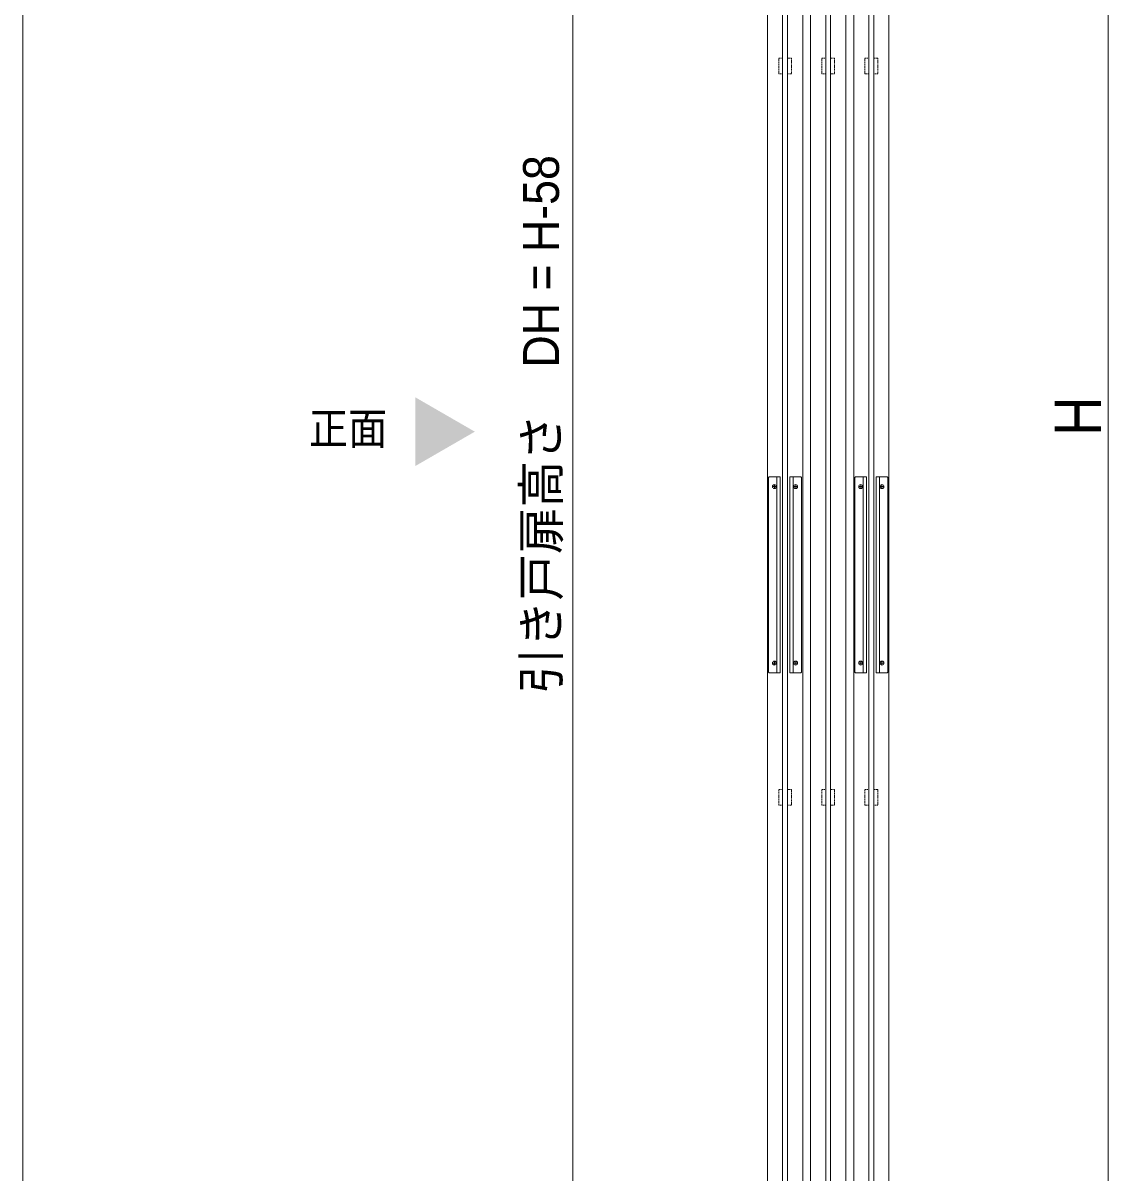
# Model space of a CAD drawing. Units: millimetres, scale not verified. Extents: x -6062 to 6062, y -3045 to 3045.
# Drawn here: x -1220 to -113, y -1597 to -424 of the extents above; entities that cross this region are included whole.
import ezdxf
from ezdxf.enums import TextEntityAlignment as Align

# ---------------------------------------------------------------- set-up
doc = ezdxf.new("R2010")
doc.units = ezdxf.units.MM
doc.header["$LTSCALE"] = 20
doc.linetypes.add('DASHED1', pattern=[1.8, 1.2, -0.6])
for name, color, linetype, lineweight in [('0-0_2寸法-3', 7, 'Continuous', 9), ('0-1_3一般', 7, 'Continuous', 9), ('0-2_2寸法-1', 7, 'Continuous', 9)]:
    doc.layers.add(name, color=color, linetype=linetype, lineweight=lineweight)
doc.styles.add('ＭＳ ゴシック', font='')
doc.styles.add('ＭＳ Ｐゴシック', font='')
doc.styles.get('ＭＳ ゴシック').set_extended_font_data('MS Gothic')
doc.styles.get('ＭＳ Ｐゴシック').set_extended_font_data('MS PGothic')

# ---------------------------------------------------------------- blocks, each defined once
blk = doc.blocks.new('グループ-5')
at = {"layer": '0-1_3一般'}
blk.add_lwpolyline([(28719.3, 5580), (28719.3, -39220), (28619.3, -39220), (28619.3, 5580)], close=True, dxfattribs=at)
blk = doc.blocks.new('グループ-6')
at = {"layer": '0-1_3一般'}
for p, q in [((27739.3, 5580), (27839.3, 5580)), ((27739.3, -39220), (27739.3, 5580)), ((27839.3, 5580), (27839.3, -39220)), ((27839.3, -39220), (27739.3, -39220))]:
    blk.add_line(p, q, dxfattribs=at)
blk = doc.blocks.new('グループ-9')
at = {"layer": '0-1_3一般'}
blk.add_line((28309.3, 5800), (29029.3, 5800), dxfattribs=at)
blk.add_lwpolyline([(28309.3, 6100), (29029.3, 6100), (29029.3, -39680), (28309.3, -39680)], close=True, dxfattribs=at)
blk = doc.blocks.new('グループ-12')
at = {"layer": '0-1_3一般'}
for p, q in [((27429.3, -39680), (27429.3, 6100)), ((27429.3, 6100), (28149.3, 6100)), ((28149.3, 6100), (28149.3, -39680)), ((27429.3, 5800), (28149.3, 5800)), ((28149.3, -39680), (27429.3, -39680))]:
    blk.add_line(p, q, dxfattribs=at)
blk = doc.blocks.new('グループ-18')
at = {"layer": '0-1_3一般'}
blk.add_line((26549.3, 5800), (27269.3, 5800), dxfattribs=at)
blk.add_lwpolyline([(26549.3, 6100), (27269.3, 6100), (27269.3, -39680), (26549.3, -39680)], close=True, dxfattribs=at)
blk = doc.blocks.new('グループ-20')
at = {"layer": '0-1_3一般'}
for p, q in [((26572.3, -17760), (26572.3, -21720)), ((26742.3, -21740), (26742.3, -17740)), ((27076.3, -17740), (27076.3, -21740)), ((27246.3, -21720), (27246.3, -17760)), ((26648.3, -17940), (26736.3, -17940)), ((26692.3, -17984), (26692.3, -17896)), ((27082.3, -17940), (27170.3, -17940)), ((27126.3, -17896), (27126.3, -17984)), ((26648.3, -21540), (26736.3, -21540)), ((26692.3, -21584), (26692.3, -21496)), ((27082.3, -21540), (27170.3, -21540)), ((27126.3, -21496), (27126.3, -21584))]:
    blk.add_line(p, q, dxfattribs=at)
for points in [[(26592.3, -21740), (26812.3, -21740), (26812.3, -17740), (26592.3, -17740)], [(27226.3, -17740), (27006.3, -17740), (27006.3, -21740), (27226.3, -21740)]]:
    blk.add_lwpolyline(points, dxfattribs=at)
for centre in [(26692.3, -17940), (27126.3, -17940), (26692.3, -21540), (27126.3, -21540)]:
    blk.add_circle(centre, 40, dxfattribs=at)
for centre, start, end in [((26592.3, -17760), 135, 180), ((26592.3, -17760), 90, 135), ((27226.3, -17760), 45, 90), ((27226.3, -17760), 0, 45), ((26592.3, -21720), 180, 225), ((26592.3, -21720), 225, 270), ((27226.3, -21720), 270, 315), ((27226.3, -21720), 315, 0)]:
    blk.add_arc(centre, 20, start, end, dxfattribs=at)
blk = doc.blocks.new('グループ-24')
at = {"layer": '0-1_3一般'}
blk.add_lwpolyline([(26959.3, 5580), (26959.3, -39220), (26859.3, -39220), (26859.3, 5580)], close=True, dxfattribs=at)
blk = doc.blocks.new('グループ-33')
at = {"layer": '0-1_3一般'}
for p, q in [((28332.3, -17760), (28332.3, -21720)), ((28572.3, -17740), (28352.3, -17740)), ((28502.3, -21740), (28502.3, -17740)), ((28572.3, -21740), (28572.3, -17740)), ((28766.3, -17740), (28766.3, -21740)), ((28986.3, -17740), (28766.3, -17740)), ((28836.3, -17740), (28836.3, -21740)), ((29006.3, -21720), (29006.3, -17760)), ((28408.3, -17940), (28496.3, -17940)), ((28452.3, -17984), (28452.3, -17896)), ((28842.3, -17940), (28930.3, -17940)), ((28886.3, -17896), (28886.3, -17984)), ((28408.3, -21540), (28496.3, -21540)), ((28452.3, -21584), (28452.3, -21496)), ((28842.3, -21540), (28930.3, -21540)), ((28886.3, -21496), (28886.3, -21584)), ((28352.3, -21740), (28572.3, -21740)), ((28766.3, -21740), (28986.3, -21740))]:
    blk.add_line(p, q, dxfattribs=at)
for centre in [(28452.3, -17940), (28886.3, -17940), (28452.3, -21540), (28886.3, -21540)]:
    blk.add_circle(centre, 40, dxfattribs=at)
for centre, start, end in [((28352.3, -17760), 135, 180), ((28352.3, -17760), 90, 135), ((28986.3, -17760), 45, 90), ((28986.3, -17760), 0, 45), ((28352.3, -21720), 180, 225), ((28352.3, -21720), 225, 270), ((28986.3, -21720), 270, 315), ((28986.3, -21720), 315, 0)]:
    blk.add_arc(centre, 20, start, end, dxfattribs=at)
blk = doc.blocks.new('グループ-36')
at = {"layer": '0-1_3一般', "linetype": 'DASHED1'}
for points in [[(26779.3, -9200), (26859.3, -9200), (26859.3, -9520), (26779.3, -9520)], [(26959.3, -9200), (27039.3, -9200), (27039.3, -9520), (26959.3, -9520)], [(27659.3, -9200), (27739.3, -9200), (27739.3, -9520), (27659.3, -9520)], [(27839.3, -9200), (27919.3, -9200), (27919.3, -9520), (27839.3, -9520)], [(28539.3, -9200), (28619.3, -9200), (28619.3, -9520), (28539.3, -9520)], [(28719.3, -9200), (28799.3, -9200), (28799.3, -9520), (28719.3, -9520)], [(26779.3, -24120), (26859.3, -24120), (26859.3, -24440), (26779.3, -24440)], [(26959.3, -24120), (27039.3, -24120), (27039.3, -24440), (26959.3, -24440)], [(27659.3, -24120), (27739.3, -24120), (27739.3, -24440), (27659.3, -24440)], [(27839.3, -24120), (27919.3, -24120), (27919.3, -24440), (27839.3, -24440)], [(28539.3, -24120), (28619.3, -24120), (28619.3, -24440), (28539.3, -24440)], [(28719.3, -24120), (28799.3, -24120), (28799.3, -24440), (28719.3, -24440)]]:
    blk.add_lwpolyline(points, close=True, dxfattribs=at)
at = {"layer": '0-1_3一般'}
for name in ['グループ-18', 'グループ-12', 'グループ-9', 'グループ-24', 'グループ-6', 'グループ-5', 'グループ-20', 'グループ-33']:
    blk.add_blockref(name, (0, 0), dxfattribs=at)
blk = doc.blocks.new('グループ-37')
at = {"layer": '0-1_3一般'}
blk.add_blockref('グループ-36', (0, 0), dxfattribs=at)
blk = doc.blocks.new('グループ-110')
at = {"layer": '0-1_3一般'}
blk.add_line((11360, 7000), (11360, -40000), dxfattribs=at)
blk = doc.blocks.new('グループ-111')
at = {"layer": '0-1_3一般'}
blk.add_line((11360, 6100), (11360, -39740), dxfattribs=at)
blk = doc.blocks.new('グループ-112')
at = {"layer": '0-1_3一般'}
for name in ['グループ-110', 'グループ-111']:
    blk.add_blockref(name, (0, 0), dxfattribs=at)

msp = doc.modelspace()

# ---------------------------------------------------------------- linework, layer by layer
at = {"layer": '0-0_2寸法-3'}
msp.add_solid([(-819.28, -805.93), (-758.54, -841), (-819.28, -876.07)], dxfattribs=at)
at = {"layer": '0-2_2寸法-1'}
for p, q in [((-112.56, -1987.29), (-112.56, 337.29)), ((-658.54, 292.29), (-658.54, -1974.29))]:
    msp.add_line(p, q, dxfattribs=at)

# ---------------------------------------------------------------- block references
at = {"layer": '0-1_3一般', "xscale": 0.05, "yscale": 0.05}
for name in ['グループ-112', 'グループ-37']:
    msp.add_blockref(name, (-1787.5, 0), dxfattribs=at)

# ---------------------------------------------------------------- texts
at = {"layer": '0-0_2寸法-3', "style": 'ＭＳ ゴシック', "width": 0.9}
msp.add_text('正面', height=32.55, dxfattribs=at).set_placement((-927.76, -863.78), align=Align.BOTTOM_LEFT)
at = {"layer": '0-2_2寸法-1', "style": 'ＭＳ Ｐゴシック'}
for s, height, width, p in [('引き戸扉高さ\u3000DH = H-58', 36.69, 0.95, (-661.65, -1108.43)), ('H', 47.17, 0.9, (-105.49, -845.25))]:
    msp.add_text(s, height=height, rotation=90, dxfattribs=dict(at, width=width)).set_placement(p, align=Align.BOTTOM_LEFT)

doc.saveas('drawing.dxf')
